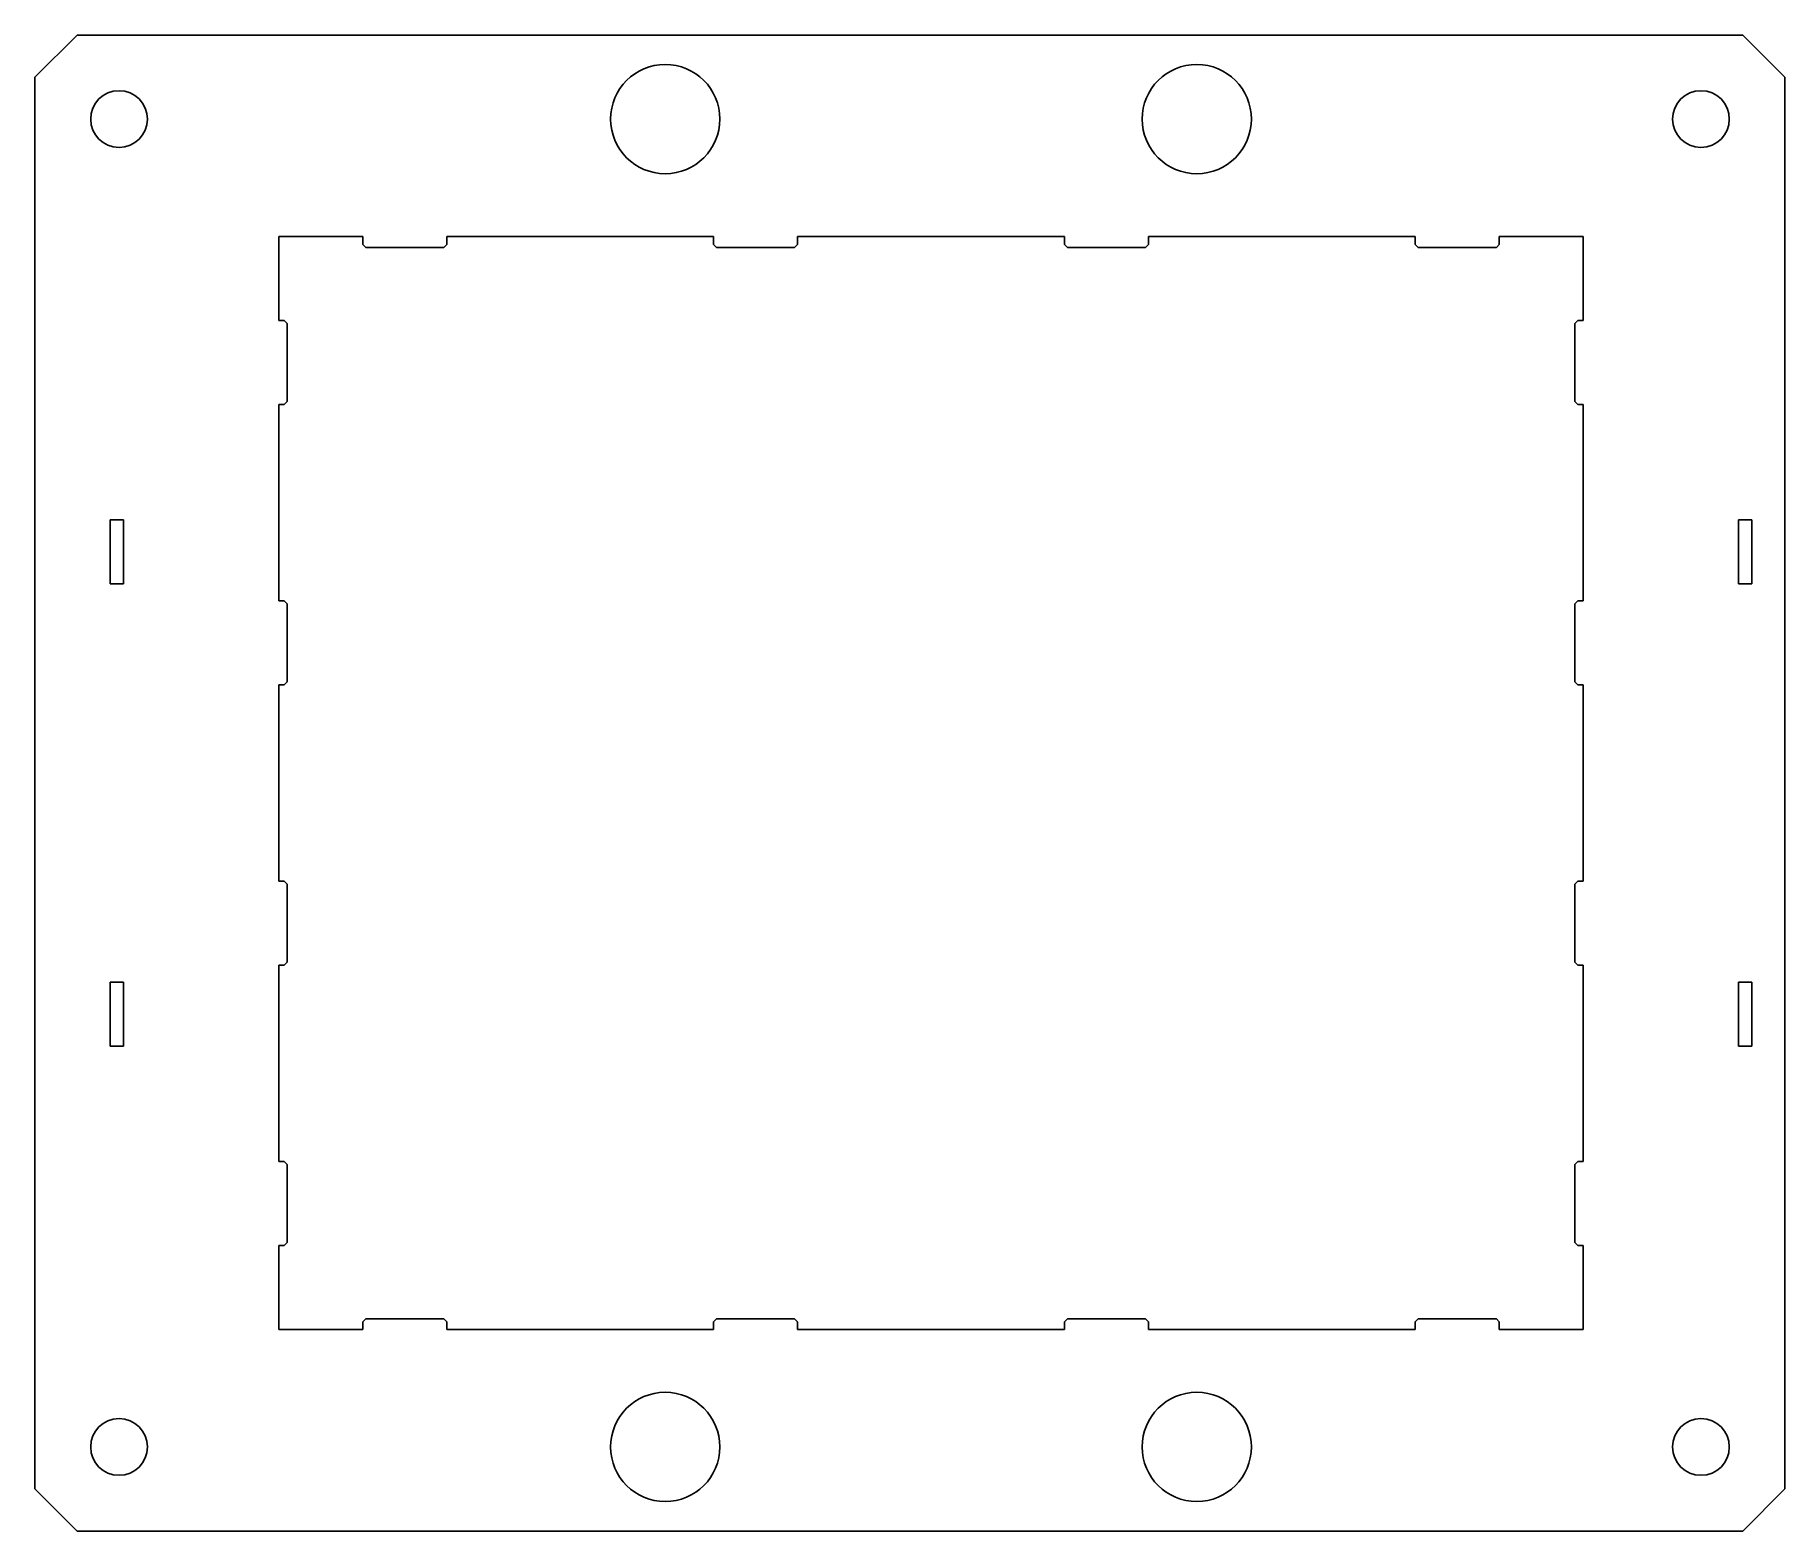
# Model space of a CAD drawing. Extents: x 135 to 552, y 210 to 566.
import ezdxf

# ---------------------------------------------------------------- set-up
doc = ezdxf.new("R2010")
doc.units = 0
doc.linetypes.add('SLD-CONTINUA', pattern=[0])
doc.layers.get('0').update_dxf_attribs({"linetype": 'CONTINUOUS'})

msp = doc.modelspace()

# ---------------------------------------------------------------- linework, layer by layer
at = {"color": 7, "linetype": 'SLD-CONTINUA'}
for p, q in [((145.48, 565.6), (135.48, 555.6)), ((145.48, 565.6), (541.98, 565.6)), ((551.98, 555.6), (541.98, 565.6)), ((135.48, 219.6), (135.48, 555.6)), ((551.98, 555.6), (551.98, 219.6)), ((193.48, 497.65), (193.48, 517.65)), ((193.48, 517.65), (213.48, 517.65)), ((213.48, 515.74), (213.48, 517.65)), ((233.48, 517.65), (296.98, 517.65)), ((233.48, 515.74), (233.48, 517.65)), ((296.98, 515.74), (296.98, 517.65)), ((316.98, 517.65), (380.48, 517.65)), ((316.98, 515.74), (316.98, 517.65)), ((380.48, 515.74), (380.48, 517.65)), ((400.48, 517.65), (463.98, 517.65)), ((400.48, 515.74), (400.48, 517.65)), ((463.98, 515.74), (463.98, 517.65)), ((483.98, 517.65), (503.98, 517.65)), ((483.98, 515.74), (483.98, 517.65)), ((503.98, 517.65), (503.98, 497.65)), ((213.48, 515.74), (214.18, 515.03)), ((214.18, 515.03), (232.78, 515.03)), ((232.78, 515.03), (233.48, 515.74)), ((296.98, 515.74), (297.68, 515.03)), ((297.68, 515.03), (316.28, 515.03)), ((316.28, 515.03), (316.98, 515.74)), ((380.48, 515.74), (381.18, 515.03)), ((381.18, 515.03), (399.78, 515.03)), ((399.78, 515.03), (400.48, 515.74)), ((463.98, 515.74), (464.68, 515.03)), ((464.68, 515.03), (483.28, 515.03)), ((483.28, 515.03), (483.98, 515.74)), ((194.78, 497.65), (193.48, 497.65)), ((195.48, 496.95), (194.78, 497.65)), ((195.48, 496.95), (195.48, 478.35)), ((502.68, 497.65), (501.98, 496.95)), ((501.98, 496.95), (501.98, 478.35)), ((502.68, 497.65), (503.98, 497.65)), ((194.78, 477.65), (193.48, 477.65)), ((193.48, 430.95), (193.48, 477.65)), ((194.78, 477.65), (195.48, 478.35)), ((501.98, 478.35), (502.68, 477.65)), ((502.68, 477.65), (503.98, 477.65)), ((503.98, 477.65), (503.98, 430.95)), ((156.58, 450.2), (153.38, 450.2)), ((153.38, 450.2), (153.38, 435)), ((156.58, 435), (156.58, 450.2)), ((540.88, 450.2), (544.08, 450.2)), ((540.88, 435), (540.88, 450.2)), ((544.08, 450.2), (544.08, 435)), ((153.38, 435), (156.58, 435)), ((544.08, 435), (540.88, 435)), ((194.78, 430.95), (193.48, 430.95)), ((195.48, 430.25), (194.78, 430.95)), ((195.48, 430.25), (195.48, 411.65)), ((502.68, 430.95), (501.98, 430.25)), ((501.98, 430.25), (501.98, 411.65)), ((502.68, 430.95), (503.98, 430.95)), ((194.78, 410.95), (193.48, 410.95)), ((193.48, 364.25), (193.48, 410.95)), ((194.78, 410.95), (195.48, 411.65)), ((501.98, 411.65), (502.68, 410.95)), ((502.68, 410.95), (503.98, 410.95)), ((503.98, 410.95), (503.98, 364.25)), ((194.78, 364.25), (193.48, 364.25)), ((195.48, 363.55), (194.78, 364.25)), ((195.48, 363.55), (195.48, 344.95)), ((502.68, 364.25), (501.98, 363.55)), ((501.98, 363.55), (501.98, 344.95)), ((502.68, 364.25), (503.98, 364.25)), ((194.78, 344.25), (193.48, 344.25)), ((193.48, 297.55), (193.48, 344.25)), ((194.78, 344.25), (195.48, 344.95)), ((501.98, 344.95), (502.68, 344.25)), ((502.68, 344.25), (503.98, 344.25)), ((503.98, 344.25), (503.98, 297.55)), ((156.58, 340.2), (153.38, 340.2)), ((153.38, 340.2), (153.38, 325)), ((156.58, 325), (156.58, 340.2)), ((540.88, 340.2), (544.08, 340.2)), ((540.88, 325), (540.88, 340.2)), ((544.08, 340.2), (544.08, 325)), ((153.38, 325), (156.58, 325)), ((544.08, 325), (540.88, 325)), ((194.78, 297.55), (193.48, 297.55)), ((195.48, 296.85), (194.78, 297.55)), ((195.48, 296.85), (195.48, 278.25)), ((502.68, 297.55), (501.98, 296.85)), ((501.98, 296.85), (501.98, 278.25)), ((502.68, 297.55), (503.98, 297.55)), ((194.78, 277.55), (193.48, 277.55)), ((193.48, 257.55), (193.48, 277.55)), ((194.78, 277.55), (195.48, 278.25)), ((501.98, 278.25), (502.68, 277.55)), ((502.68, 277.55), (503.98, 277.55)), ((503.98, 277.55), (503.98, 257.55)), ((214.18, 260.09), (213.48, 259.38)), ((213.48, 259.38), (213.48, 257.55)), ((214.18, 260.09), (232.78, 260.09)), ((233.48, 259.38), (232.78, 260.09)), ((233.48, 259.38), (233.48, 257.55)), ((297.68, 260.09), (296.98, 259.38)), ((296.98, 259.38), (296.98, 257.55)), ((297.68, 260.09), (316.28, 260.09)), ((316.98, 259.38), (316.28, 260.09)), ((316.98, 259.38), (316.98, 257.55)), ((381.18, 260.09), (380.48, 259.38)), ((380.48, 259.38), (380.48, 257.55)), ((381.18, 260.09), (399.78, 260.09)), ((400.48, 259.38), (399.78, 260.09)), ((400.48, 259.38), (400.48, 257.55)), ((464.68, 260.09), (463.98, 259.38)), ((463.98, 259.38), (463.98, 257.55)), ((464.68, 260.09), (483.28, 260.09)), ((483.98, 259.38), (483.28, 260.09)), ((483.98, 259.38), (483.98, 257.55)), ((213.48, 257.55), (193.48, 257.55)), ((296.98, 257.55), (233.48, 257.55)), ((380.48, 257.55), (316.98, 257.55)), ((463.98, 257.55), (400.48, 257.55)), ((503.98, 257.55), (483.98, 257.55)), ((135.48, 219.6), (145.48, 209.6)), ((541.98, 209.6), (551.98, 219.6)), ((541.98, 209.6), (145.48, 209.6))]:
    msp.add_line(p, q, dxfattribs=at)
for centre, radius in [((285.48, 545.6), 13), ((411.98, 545.6), 13), ((155.48, 545.6), 6.75), ((531.98, 545.6), 6.75), ((285.48, 229.6), 13), ((411.98, 229.6), 13), ((155.48, 229.6), 6.75), ((531.98, 229.6), 6.75)]:
    msp.add_circle(centre, radius, dxfattribs=at)

doc.saveas('drawing.dxf')
